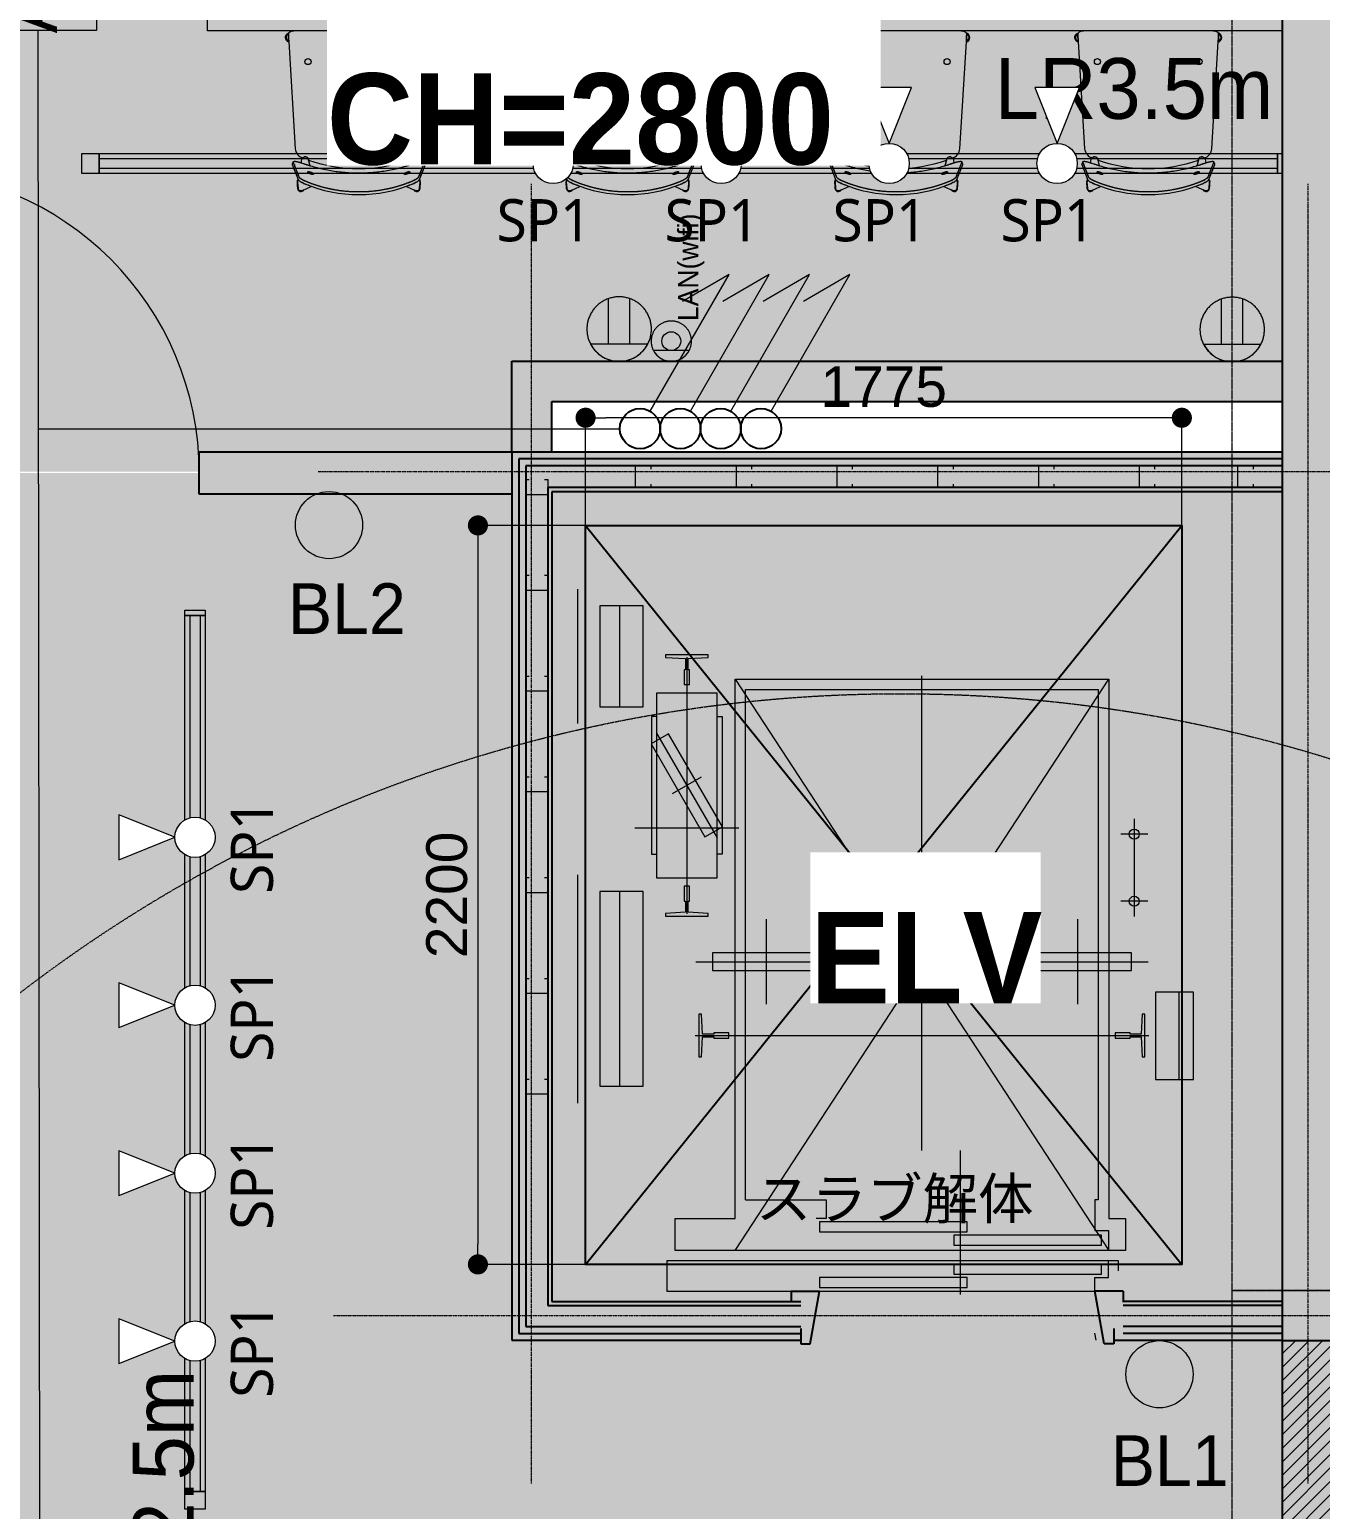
# Model space of a CAD drawing. Header units: millimetres. Extents: x -376000 to 292178, y -193032 to 188048.
# Drawn here: x -60834 to -56991, y 64672 to 69077 of the extents above; entities that cross this region are included whole.
import ezdxf

# ---------------------------------------------------------------- set-up
doc = ezdxf.new("R2010")
doc.units = ezdxf.units.MM
doc.header["$PDMODE"] = 1
doc.header["$PDSIZE"] = -2
for name, pattern in [('VW-01 短破線', [2.116125, 1.058062, -1.058062]), ('ラインタイプ-1', [2.116531, 1.058062, -1.058469]), ('ラインタイプ-28', [1.058161, 0.705383, -0.352778]), ('ラインタイプ-6', [5.291531, 3.175, -1.058062, 0.352704, -0.705764])]:
    doc.linetypes.add(name, pattern=pattern)
for name, color, linetype, lineweight in [('00_一般', 7, 'Continuous', 5), ('02_既存平面-内部建具・サッシ', 7, 'Continuous', 18), ('07_文字・記号', 7, 'Continuous', 9), ('_塗（エリア） (2D)', 7, 'Continuous', 5), ('_塗（壁） (2D)', 7, 'Continuous', 5), ('_天井プロット (2D)', 7, 'Continuous', 5), ('_平面図(既存部) (2D)', 7, 'Continuous', 5), ('_平面図（新設） (2D)', 7, 'Continuous', 5), ('_文字・記号 (2D)', 7, 'Continuous', 5), ('_梁 (2D)', 7, 'Continuous', 5), ('_給排水ガス (2D)', 7, 'Continuous', 5), ('_解体部 (2D)', 7, 'Continuous', 5), ('一般', 7, 'Continuous', 5), ('寸法', 7, 'Continuous', 5)]:
    doc.layers.add(name, color=color, linetype=linetype, lineweight=lineweight)
for name, color, linetype, lineweight, true_color in [('02_0.25', 1, 'Continuous', 25, 0xff0000), ('03_0.15', 7, 'Continuous', 15, 0x990099), ('04_0.10', 7, 'Continuous', 9, 0x0099ff), ('05_0.05点線', 9, 'ラインタイプ-28', 5, 0x808080), ('06一点鎖線', 7, 'ラインタイプ-6', 9, 0x9999ff), ('08_ハッチ・色', 7, 'Continuous', 5, 0x888888), ('什器', 1, 'Continuous', 5, 0xff0000)]:
    doc.layers.add(name, color=color, linetype=linetype, lineweight=lineweight, true_color=true_color)
doc.styles.add('Helvetica', font='')
doc.styles.add('Hiragino Sans W3', font='', dxfattribs={"bigfont": 'Hiragino Sans W3'})
doc.styles.add('Yu Gothic UI (bold)', font='Yu Gothic UI.ttf')
doc.styles.add('ＭＳ Ｐゴシック', font='MS PGothic.ttf')
doc.styles.add('ＭＳ Ｐゴシック (bold)', font='')
doc.styles.get('Helvetica').set_extended_font_data('Helvetica')
doc.styles.get('Hiragino Sans W3').set_extended_font_data('Hiragino Sans W3')
doc.styles.get('ＭＳ Ｐゴシック (bold)').set_extended_font_data('ＭＳ Ｐゴシック', bold=True)
doc.dimstyles.new('RGT', dxfattribs={"dimtxt": 161.781684, "dimasz": 0.999939, "dimexe": 0, "dimexo": 1, "dimgap": 0.5, "dimtad": 1, "dimdsep": 46, "dimtxsty": 'Hiragino Sans W3', "dimblk": 'DOT', "dimblk1": 'DOT', "dimblk2": 'DOT', "dimcen": 0, "dimazin": 0, "dimtfac": 1, "dimtix": 1, "dimtmove": 0, "dimatfit": 0, "dimldrblk": 'VW_FILLEDARROW', "dimfxl": 1, "dimfrac": 2, "dimtolj": 1, "dimarcsym": 0})

# ---------------------------------------------------------------- blocks, each defined once
blk = doc.blocks.new('給排水ガス (2D)')
at = {"layer": '02_0.25'}
for centre in [(-59016.5, 67889), (-58896.5, 67889), (-58776.5, 67889), (-58656.5, 67889)]:
    blk.add_circle(centre, 60, dxfattribs=at)
at = {"layer": '04_0.10'}
for p, q in [((-58986.5, 67941), (-58751.7, 68347.6)), ((-58751.7, 68347.6), (-58890.1, 68267.7)), ((-58866.5, 67941), (-58631.7, 68347.6)), ((-58631.7, 68347.6), (-58770.1, 68267.7)), ((-58746.5, 67941), (-58511.7, 68347.6)), ((-58511.7, 68347.6), (-58650.1, 68267.7)), ((-58626.5, 67941), (-58391.7, 68347.6)), ((-58391.7, 68347.6), (-58530.1, 68267.7))]:
    blk.add_line(p, q, dxfattribs=at)
at = {"layer": '07_文字・記号', "color": 5, "lineweight": 18, "true_color": 0x0000ff}
for p, q in [((-60809.2, 69074.2), (-60803.5, 64248.2)), ((-60807.8, 67889), (-59076.5, 67889))]:
    blk.add_line(p, q, dxfattribs=at)
blk = doc.blocks.new('塗（エリア） (2D)')
at = {"layer": '08_ハッチ・色', "linetype": 'Continuous', "lineweight": 0, "true_color": 0xbbbbbb, "transparency": 33554559}
for points in [[(-57028.7, 71128.1), (-54028.7, 71128.1), (-54028.7, 65248.6), (-57028.7, 65248.6)], [(-59338.5, 67761.5), (-57028.7, 67761.5), (-57028.7, 65248.6), (-59338.5, 65248.6)]]:
    blk.add_hatch(color=9, dxfattribs=at).paths.add_polyline_path(points)
at = {"layer": '08_ハッチ・色', "linetype": 'Continuous', "lineweight": 0, "true_color": 0x74ff63, "transparency": 33554559}
blk.add_hatch(color=91, dxfattribs=at).paths.add_polyline_path([(-61391.2, 67761.5), (-61391.2, 71073.6), (-57028.7, 71073.6), (-57028.7, 68029.5), (-59338.2, 68029.5), (-59338.5, 67761.5)])
at = {"layer": '08_ハッチ・色', "linetype": 'Continuous', "lineweight": 0, "true_color": 0xd9d2ae, "transparency": 33554559}
blk.add_hatch(color=9, dxfattribs=at).paths.add_polyline_path([(-80628.7, 63568.6), (-80628.7, 63568.6), (-80628.7, 65273.6), (-79028.7, 65273.6), (-79028.7, 63568.6), (-61391.2, 63568.6), (-61397.5, 67757), (-59260, 67757), (-59253.7, 65248.6), (-57028.7, 65248.6), (-57028.7, 65248.6), (-54053.7, 65248.6), (-54053.7, 63528.1), (-54028.7, 63528.1), (-54028.7, 61728.1), (-80628.7, 61728.1)])
blk = doc.blocks.new('グループ-289')
at = {"layer": '08_ハッチ・色', "color": 160}
for points in [[(-57103.7, 67819.5), (-59394.7, 67819.5), (-57103.7, 67701), (-59394.7, 67701)], [(-59398.2, 67701), (-59398.2, 65291), (-59278.7, 67701), (-59278.7, 65291)], [(-58512.3, 65175), (-59394.7, 65175), (-58483.5, 65291), (-59394.7, 65291)], [(-57634.1, 65174.6), (-57103.7, 65174), (-57659.3, 65291.5), (-57103.7, 65290.9)]]:
    blk.add_solid(points, dxfattribs=at)
blk = doc.blocks.new('塗（壁） (2D)')
at = {"layer": '02_0.25', "linetype": 'Continuous', "lineweight": 0, "true_color": 0xaaaaaa}
blk.add_hatch(color=253, dxfattribs=at).paths.add_polyline_path([(-58228.8, 70973.6), (-58228.6, 71173.6), (-56553.7, 71173.6), (-56553.7, 70713.6), (-56953.7, 70313.6), (-56953.7, 65173.6), (-57103.7, 65173.6), (-57103.7, 70973.6)])
at = {"layer": '08_ハッチ・色', "color": 141}
for points in [[(-59398.2, 67819.5), (-59278.2, 67819.5), (-59398.2, 68089.5), (-59278.2, 68089.5)], [(-59278.7, 68089.5), (-59278.7, 67969.5), (-57103.7, 68089.5), (-57103.7, 67969.5)], [(-59398.2, 67694.5), (-59398.2, 67819.5), (-60328.7, 67694.5), (-60328.7, 67819.5)]]:
    blk.add_solid(points, dxfattribs=at)
at = {"layer": '08_ハッチ・色', "color": 7}
blk.add_blockref('グループ-289', (0, 0), dxfattribs=at)
blk = doc.blocks.new('平面図(既存部) (2D)')
at = {"layer": '02_0.25'}
for p, q in [((-57103.728, 66048.559), (-57103.728, 70973.559)), ((-57103.728, 65173.559), (-57103.728, 70603.559)), ((-56953.728, 65173.559), (-57103.728, 65173.559)), ((-56953.728, 65173.559), (-57103.728, 65173.559))]:
    blk.add_line(p, q, dxfattribs=at)
blk = doc.blocks.new('_Dot')
at = {"color": 0, "linetype": 'ByBlock', "lineweight": -2}
blk.add_line((-0.5, 0), (-1, 0), dxfattribs=at)
at = {"color": 0, "linetype": 'ByBlock', "const_width": 0.5}
blk.add_lwpolyline([(-0.25, 0, 1), (0.25, 0, 1)], format="xyb", close=True, dxfattribs=at)
blk = doc.blocks.new('*D253')
at = {"layer": 'Defpoints', "color": 0}
for p in [(-59178.7, 67921.5), (-59178.7, 67601), (-57403.7, 67601)]:
    blk.add_point(p, dxfattribs=at)
at = {"layer": '寸法', "color": 0, "lineweight": -2}
for p, q in [((-59178.7, 67602), (-59178.7, 67921.5)), ((-57463.7, 67921.5), (-59118.7, 67921.5)), ((-57403.7, 67602), (-57403.7, 67921.5))]:
    blk.add_line(p, q, dxfattribs=at)
at = {"layer": '寸法', "color": 0, "lineweight": -2, "xscale": 59.99633789062499, "yscale": 59.99633789062499, "zscale": 59.99633789062499, "rotation": 180}
blk.add_blockref('_Dot', (-59178.7, 67921.5), dxfattribs=at)
at = {"layer": '寸法', "color": 0, "lineweight": -2, "xscale": 59.99633789062499, "yscale": 59.99633789062499, "zscale": 59.99633789062499}
blk.add_blockref('_Dot', (-57403.7, 67921.5), dxfattribs=at)
at = {"layer": '寸法', "color": 0, "insert": (-58291.2, 68013.6), "char_height": 121.27, "attachment_point": 5, "style": 'Helvetica'}
blk.add_mtext('\\A1;1775', dxfattribs=at)
blk = doc.blocks.new('VW_FILLEDARROW')
at = {"color": 0, "linetype": 'Continuous', "lineweight": 5, "transparency": 16777216, "flags": 128}
blk.add_lwpolyline([(-161.333, 43.229), (0, 0), (-161.333, -43.229)], close=True, dxfattribs=at)
blk = doc.blocks.new('*D254')
at = {"layer": 'Defpoints', "color": 0}
for p in [(-59178.7, 67601), (-59499.2, 65401), (-59178.7, 65401)]:
    blk.add_point(p, dxfattribs=at)
at = {"layer": '寸法', "color": 0, "lineweight": -2}
for p, q in [((-59179.7, 67601), (-59499.2, 67601)), ((-59499.2, 67541), (-59499.2, 65461)), ((-59179.7, 65401), (-59499.2, 65401))]:
    blk.add_line(p, q, dxfattribs=at)
at = {"layer": '寸法', "color": 0, "lineweight": -2, "xscale": 59.99633789062499, "yscale": 59.99633789062499, "zscale": 59.99633789062499}
for p, rotation in [((-59499.2, 67601), 90), ((-59499.2, 65401), 270)]:
    blk.add_blockref('_Dot', p, dxfattribs=dict(at, rotation=rotation))
at = {"layer": '寸法', "color": 0, "insert": (-59591.5, 66501), "char_height": 121.27, "attachment_point": 5, "rotation": 90, "style": 'Helvetica'}
blk.add_mtext('\\A1;2200', dxfattribs=at)
blk = doc.blocks.new('グループ-473')
at = {"layer": '04_0.10'}
blk.add_line((-61228.7, 68657), (-61228.7, 67757), dxfattribs=at)
blk.add_arc((-61228.7, 67757), 900, 0, 90, dxfattribs=at)
blk = doc.blocks.new('グループ-475')
at = {"layer": '04_0.10', "flags": 128}
for points in [[(161.6, 207.9, 0.200076), (-161.6, 207.9, 0.023991), (-171.9, 202.9), (-171.9, 202.9, 0.061295), (-178.8, 197.9), (-178.8, 197.9, 0.12459), (-180.6, 195.1), (-194.2, 160.6), (-198.1, 150.5, 0.182214), (-198.1, 149.3), (-195.1, 142.8), (-178.2, 185.9), (-177.1, 188.7, -0.078146), (-176.2, 190.1, -0.04244), (-174.4, 191.8, -0.02741), (-171.4, 194.1, -0.022324), (-167, 196.7, -0.014304), (-163, 198.7, -0.01212), (-157.6, 201, -0.02333), (-120.7, 214.3, -0.02527), (-79.8, 224.6, -0.050548), (0, 232.4), (0, 232.4), (0, 232.4, -0.050548), (79.8, 224.6, -0.02527), (120.7, 214.3, -0.02333), (157.6, 201, -0.01212), (163, 198.7, -0.014304), (167, 196.7, -0.022324), (171.4, 194.1, -0.02741), (174.4, 191.8, -0.04244), (176.2, 190.1, -0.078146), (177.1, 188.7), (178.2, 185.9), (195.1, 142.8), (198.1, 149.3, 0.182214), (198.1, 150.5), (194.2, 160.6), (180.6, 195.1, 0.12459), (178.8, 197.9, 0.061295), (171.9, 202.9, 0.023991), (161.6, 207.9)], [(0, -247.5), (184.4, -247.5), (185, -247.5), (186.4, -247.5, 0.047973), (196.4, -246.4, 0.087447), (205.7, -243.3, 0.169024), (209.3, -239.4, 0.113499), (209.6, -235.9, -0.000786), (209, -224.1), (208.5, -216.1), (189.4, 103.4, 0.312257), (166.2, 131.2, -0.291651), (157.2, 127.7, -0.291651), (150.1, 134.4), (149.3, 137.5, 0.084378), (0, 162.9, 0.084378), (-149.3, 137.5), (-150.1, 134.4, -0.291651), (-157.2, 127.7, -0.291651), (-166.2, 131.2, 0.312257), (-189.4, 103.4), (-208.5, -216.1), (-209, -224.1), (-209, -224.1, -0.000786), (-209.6, -235.9), (-209.6, -235.9, 0.113499), (-209.3, -239.4, 0.169024), (-205.7, -243.3, 0.087447), (-196.4, -246.4, 0.047973), (-186.4, -247.5), (-185, -247.5)], [(-160.2, -155.8, -0.414214), (-151.2, -146.8, -0.414214), (-142.3, -155.8, -0.414214), (-151.2, -164.7, -0.414214)], [(142.3, -155.8, -0.414214), (151.2, -146.8, -0.414214), (160.2, -155.8, -0.414214), (151.2, -164.7, -0.414214)]]:
    blk.add_lwpolyline(points, format="xyb", close=True, dxfattribs=at)
at = {"layer": '04_0.10'}
blk.add_rational_spline([(-194.7, 142), (-194.7, 141.9), (-194.6, 141.8), (-194.2, 141.4), (-193.7, 141.3), (-192.7, 141), (-191.6, 141), (-189.8, 141), (-188, 141.2), (-181.3, 142.3), (-174.9, 144.4), (-167.2, 146.8), (-159.6, 149.4), (0, 203.1), (159.6, 149.4), (167.2, 146.8), (174.9, 144.4), (181.3, 142.3), (188, 141.2), (189.8, 141), (191.6, 141), (192.7, 141), (193.7, 141.3), (194.2, 141.4), (194.6, 141.8), (194.7, 141.9), (194.7, 142), (194.9, 142.4), (195.1, 142.8), (186.6, 164.4), (178.2, 185.9), (177.6, 187.3), (177.1, 188.7), (176.8, 189.5), (176.2, 190.1), (175.4, 191), (174.4, 191.8), (173, 193), (171.4, 194.1), (169.3, 195.5), (167, 196.7), (165, 197.8), (163, 198.7), (160.3, 200), (157.6, 201), (139.5, 208.5), (120.7, 214.3), (100.5, 220.5), (79.8, 224.6), (40.3, 232.5), (0, 232.4), (-40.3, 232.5), (-79.8, 224.6), (-100.5, 220.5), (-120.7, 214.3), (-139.5, 208.5), (-157.6, 201), (-160.3, 200), (-163, 198.7), (-165, 197.8), (-167, 196.7), (-169.3, 195.5), (-171.4, 194.1), (-173, 193), (-174.4, 191.8), (-175.4, 191), (-176.2, 190.1), (-176.8, 189.5), (-177.1, 188.7), (-177.6, 187.3), (-178.2, 185.9), (-186.6, 164.4), (-195.1, 142.8), (-194.9, 142.4), (-194.7, 142)], [1, 0.987825928512, 1, 0.97986614498, 1, 0.989358035677, 1, 0.99735376588, 1, 0.996714438702, 1, 0.999946519745, 1, 0.947692560128, 1, 0.999946519745, 1, 0.996714438702, 1, 0.99735376588, 1, 0.989358035677, 1, 0.97986614498, 1, 0.987825928512, 1, 1, 1, 1, 1, 1, 1, 0.987860534512, 1, 0.996404122048, 1, 0.99849853769, 1, 0.999003774003, 1, 0.999590866625, 1, 0.999706275757, 1, 0.99891198391, 1, 0.998723642503, 1, 0.994902848998, 1, 0.994902848998, 1, 0.998723642503, 1, 0.99891198391, 1, 0.999706275757, 1, 0.999590866625, 1, 0.999003774003, 1, 0.99849853769, 1, 0.996404122048, 1, 0.987860534512, 1, 1, 1, 1, 1, 1, 1], degree=2, knots=[0, 0, 0, 0.000312, 0.000312, 0.001484, 0.001484, 0.003913, 0.003913, 0.00819, 0.00819, 0.023742, 0.023742, 0.042412, 0.042412, 0.41243, 0.41243, 0.431101, 0.431101, 0.446652, 0.446652, 0.45093, 0.45093, 0.453358, 0.453358, 0.45453, 0.45453, 0.454842, 0.454842, 0.455845, 0.455845, 0.509539, 0.509539, 0.51304, 0.51304, 0.514874, 0.514874, 0.517828, 0.517828, 0.52219, 0.52219, 0.528085, 0.528085, 0.53337, 0.53337, 0.540086, 0.540086, 0.585622, 0.585622, 0.634505, 0.634505, 0.727421, 0.727421, 0.820337, 0.820337, 0.86922, 0.86922, 0.914756, 0.914756, 0.921473, 0.921473, 0.926757, 0.926757, 0.932652, 0.932652, 0.937015, 0.937015, 0.939968, 0.939968, 0.941803, 0.941803, 0.945303, 0.945303, 0.998997, 0.998997, 1, 1, 1], dxfattribs=at)
for points in [[(-148.6, 176.2), (-146.7, 177.1), (-142.1, 178.6), (-138, 179.4), (-135.4, 179.3), (-135.1, 178.3), (-137, 176.6), (-140.8, 174.8), (-145.4, 173.3), (-149.5, 172.5), (-152.1, 172.6), (-152.4, 173.6), (-150.5, 175.3), (-148.6, 176.2)], [(151.4, 174.5), (152.4, 173.6), (152.1, 172.6), (149.5, 172.5), (145.4, 173.3), (140.8, 174.8), (137, 176.6), (135.1, 178.3), (135.4, 179.3), (138, 179.4), (142.1, 178.6), (146.7, 177.1), (150.5, 175.3), (151.4, 174.5)]]:
    blk.add_open_spline(points, degree=2, dxfattribs=at)
blk.add_point((0, 0), dxfattribs=at)
blk = doc.blocks.new('グループ-476')
at = {"layer": '04_0.10', "flags": 128}
for points in [[(-163.7, 226.3, 0.318902), (-174.9, 230.5, 0.318726), (-182.6, 221.3), (-183, 215.4), (-183.4, 209.5, 0.008176), (-183.9, 201.9, 0.179741), (-181.2, 195.7), (-181.2, 195.7, -0.001946), (-182.1, 200.9, -0.062958), (-182.3, 203.3), (-181, 221, -0.251613), (-176.5, 228.2, -0.251613), (-168, 228.4)], [(183, 215.4), (182.6, 221.3, 0.318726), (174.9, 230.5, 0.318902), (163.7, 226.3), (168, 228.4, -0.251613), (176.5, 228.2, -0.251613), (181, 221), (182.3, 203.3), (182.3, 203.3, -0.062958), (182.1, 200.9), (182.1, 200.9), (182.1, 200.9, -0.001946), (181.2, 195.7, 0.179741), (183.9, 201.9, 0.008176), (183.4, 209.5)], [(-208.2, -241.2, -0.065696), (-209.3, -239.4, -0.0366), (-209.6, -238.3, -0.306892), (-216.6, -226.8, -0.306892), (-208.5, -216), (-208.4, -214.1, 0.320517), (-218.6, -226.8, 0.320517), (-209.8, -240.6, 0.026152), (-208.2, -241.2)], [(208.2, -241.2, 0.065696), (209.3, -239.4, 0.0366), (209.6, -238.3, 0.306892), (216.6, -226.8, 0.306892), (208.5, -216), (208.4, -214.1, -0.320517), (218.6, -226.8, -0.320517), (209.8, -240.6, -0.026152), (208.2, -241.2)]]:
    blk.add_lwpolyline(points, format="xyb", close=True, dxfattribs=at)
at = {"layer": '04_0.10'}
blk.add_point((0, 0), dxfattribs=at)
blk = doc.blocks.new('グループ-477')
at = {"layer": '04_0.10', "flags": 128}
for points in [[(-157.7, 150, -0.005004), (-172.5, 145.2), (-172.5, 145.2), (-169.9, 129.9, -0.030854), (-166.2, 131.2, 0.281937), (-157.5, 127.6, 0.281937), (-150.3, 133.8), (-144.6, 154.2, 0.006899), (-157.7, 150)], [(172.5, 145.2, -0.005004), (157.7, 150, 0.006899), (144.6, 154.2), (150.3, 133.8, 0.281937), (157.5, 127.6, 0.281937), (166.2, 131.2, -0.030854), (169.9, 129.9)]]:
    blk.add_lwpolyline(points, format="xyb", close=True, dxfattribs=at)
at = {"layer": '04_0.10'}
blk.add_point((0, 0), dxfattribs=at)
blk = doc.blocks.new('グループ-478')
at = {"layer": '04_0.10', "flags": 128}
for points in [[(-158.7, 209.1, -0.010844), (-141.7, 215.6), (-168, 228.4, 0.251613), (-176.5, 228.2, 0.251613), (-181, 221), (-182.3, 203.3), (-182.3, 203.3, 0.062958), (-182.1, 200.9), (-182.1, 200.9), (-182.1, 200.9, 0.002492), (-181, 194.2), (-181, 194.2), (-180.6, 195.1, -0.12459), (-178.8, 197.9, -0.061295), (-171.9, 202.9, -0.030625), (-158.7, 209.1)], [(181, 194.2), (181, 194.2, 0.002492), (182.1, 200.9), (182.1, 200.9), (182.1, 200.9, 0.062958), (182.3, 203.3), (182.3, 203.3), (181, 221, 0.251613), (176.5, 228.2, 0.251613), (168, 228.4), (141.7, 215.6, -0.010844), (158.7, 209.1, -0.030625), (171.9, 202.9, -0.061295), (178.8, 197.9, -0.12459), (180.6, 195.1)], [(-208.5, -216.1), (-208.5, -216, 0.306892), (-216.6, -226.8, 0.306892), (-209.6, -238.3, -0.076581), (-209.6, -235.9, 0.000786), (-209, -224.1)], [(209.6, -238.3, 0.306892), (216.6, -226.8, 0.306892), (208.5, -216), (208.5, -216.1), (209, -224.1, 0.000786), (209.6, -235.9, -0.076581), (209.6, -238.3)]]:
    blk.add_lwpolyline(points, format="xyb", close=True, dxfattribs=at)
at = {"layer": '04_0.10'}
blk.add_point((0, 0), dxfattribs=at)
blk = doc.blocks.new('グループ-479')
at = {"layer": '04_0.10', "flags": 128}
for points in [[(-160.2, -155.8, -0.414214), (-151.2, -146.8, -0.414214), (-142.3, -155.8, -0.414214), (-151.2, -164.7, -0.414214)], [(142.3, -155.8, -0.414214), (151.2, -146.8, -0.414214), (160.2, -155.8, -0.414214), (151.2, -164.7, -0.414214)]]:
    blk.add_lwpolyline(points, format="xyb", close=True, dxfattribs=at)
at = {"layer": '04_0.10'}
for points in [[(-148.6, 176.2), (-150.5, 175.3), (-152.4, 173.6), (-152.1, 172.6), (-149.5, 172.5), (-145.4, 173.3), (-140.8, 174.8), (-137, 176.6), (-135.1, 178.3), (-135.4, 179.3), (-138, 179.4), (-142.1, 178.6), (-146.7, 177.1), (-148.6, 176.2)], [(147.5, 172.9), (149.5, 172.5), (152.1, 172.6), (152.4, 173.6), (150.5, 175.3), (146.7, 177.1), (142.1, 178.6), (138, 179.4), (135.4, 179.3), (135.1, 178.3), (137, 176.6), (140.8, 174.8), (145.4, 173.3), (147.5, 172.9)]]:
    blk.add_open_spline(points, degree=2, dxfattribs=at)
blk.add_point((0, 0), dxfattribs=at)
blk = doc.blocks.new('STANDARD')
at = {"layer": '04_0.10'}
for name in ['グループ-476', 'グループ-478', 'グループ-475', 'グループ-479', 'グループ-477']:
    blk.add_blockref(name, (0, 0), dxfattribs=at)
blk = doc.blocks.new('グループ-115')
at = {"layer": '04_0.10'}
for p, q in [((-608.7, 691.5), (-608.7, 291.5)), ((-483.7, 641.9), (-483.7, 341.9))]:
    blk.add_line(p, q, dxfattribs=at)
at = {"layer": '04_0.10', "flags": 128}
blk.add_lwpolyline([(-542.2, 341.9), (-413.7, 341.9), (-413.7, 641.9), (-542.2, 641.9)], close=True, dxfattribs=at)
blk = doc.blocks.new('グループ-116')
at = {"layer": '04_0.10'}
for p, q in [((-283.7, 489.5), (-283.7, -274.5)), ((-139.7, -1277.5), (972.3, 423.5)), ((-139.7, 423.5), (972.3, -1277.5)), ((416.3, -979.5), (416.3, 433.5)), ((-373.7, 263.4), (-193.7, -48.4)), ((-240.4, 132.5), (-327, 82.5)), ((1048.3, 7.5), (1048.3, -282.5)), ((1088.3, -37.5), (1008.3, -37.5)), ((1088.3, -237.5), (1008.3, -237.5)), ((-47.2, -291), (-47.2, -544)), ((879.8, -291), (879.8, -544)), ((-257.2, -417.5), (1089.8, -417.5)), ((-258.7, -637.5), (1091.3, -637.5)), ((531.3, -1408.5), (531.3, -979.5)), ((-483.7, -1317.5), (-342.7, -1317.5)), ((1001.3, -1317.5), (1181.3, -1317.5))]:
    blk.add_line(p, q, dxfattribs=at)
at = {"layer": '04_0.10', "flags": 128}
for points in [[(-279.7, 452), (-279.7, 485.3), (-220.2, 488.5), (-220.2, 496.4), (-347.2, 496.4), (-347.2, 488.5), (-287.7, 485.3), (-287.7, 452), (-291.6, 452), (-291.6, 407.5), (-275.7, 407.5), (-275.7, 452)], [(-318.7, -1277.5), (-318.7, -1181.5), (-139.7, -1181.5), (-139.7, 423.5), (972.3, 423.5), (972.3, -1181.5), (1022.3, -1181.5), (1022.3, -1277.5)], [(-373.7, 382.5), (-373.7, -167.5), (-193.7, -167.5), (-193.7, 382.5)], [(-389.6, 231.1), (-229.6, -46.1), (-177.7, -16.1), (-337.7, 261.1)], [(-287.7, -237), (-287.7, -270.3), (-347.2, -273.5), (-347.2, -281.4), (-220.2, -281.4), (-220.2, -273.5), (-279.7, -270.3), (-279.7, -237), (-275.7, -237), (-275.7, -192.5), (-291.6, -192.5), (-291.6, -237)], [(-207.2, -391), (-207.2, -444), (112.8, -444), (112.8, -391)], [(719.8, -391), (719.8, -444), (1039.8, -444), (1039.8, -391)], [(-203.2, -633.5), (-236.5, -633.5), (-239.7, -574), (-247.6, -574), (-247.6, -701), (-239.7, -701), (-236.5, -641.5), (-203.2, -641.5), (-203.2, -645.4), (-158.7, -645.4), (-158.7, -629.6), (-203.2, -629.6)], [(1035.8, -641.5), (1069.1, -641.5), (1072.3, -701), (1080.2, -701), (1080.2, -574), (1072.3, -574), (1069.1, -633.5), (1035.8, -633.5), (1035.8, -629.6), (991.3, -629.6), (991.3, -645.4), (1035.8, -645.4)], [(111.3, -1191.5), (111.3, -1221.5), (551.3, -1221.5), (551.3, -1191.5)], [(511.3, -1231.5), (511.3, -1261.5), (951.3, -1261.5), (951.3, -1231.5)], [(511.3, -1317.5), (511.3, -1347.5), (951.3, -1347.5), (951.3, -1317.5)], [(111.3, -1357.5), (111.3, -1387.5), (551.3, -1387.5), (551.3, -1357.5)]]:
    blk.add_lwpolyline(points, close=True, dxfattribs=at)
for points in [[(-108.7, -1126.5), (-108.7, 393.5), (941.3, 393.5), (941.3, -1126.5)], [(-373.7, 312.5), (-388.7, 312.5), (-388.7, -97.5), (-373.7, -97.5)], [(-193.7, 312.5), (-178.7, 312.5), (-178.7, -97.5), (-193.7, -97.5)], [(-108.7, -1126.5), (131.3, -1126.5), (131.3, -1126.5), (131.3, -1181.5), (101.3, -1181.5)], [(941.3, -1126.5), (931.3, -1126.5), (931.3, -1217.5), (971.3, -1217.5), (971.3, -1277.5)], [(1001.3, -1337.5), (1001.3, -1307.5), (-342.7, -1307.5), (-342.7, -1398.5), (931.3, -1398.5), (931.3, -1357.5), (971.3, -1357.5), (971.3, -1307.5)]]:
    blk.add_lwpolyline(points, dxfattribs=at)
at = {"layer": '04_0.10'}
for centre in [(1048.3, -37.5), (1048.3, -237.5)]:
    blk.add_circle(centre, 15, dxfattribs=at)
blk = doc.blocks.new('グループ-117')
at = {"layer": '00_一般'}
blk.add_line((935, -1544.5), (931.3, -1523.6), dxfattribs=at)
at = {"layer": '04_0.10'}
for p, q in [((-438.7, -18.5), (-128.7, -18.5)), ((-608.7, -158.5), (-608.7, -838.5)), ((-483.7, -209.1), (-483.7, -789.1)), ((1181.3, -508.1), (1181.3, -768.1)), ((-608.7, -1428.1), (-483.7, -1428.1))]:
    blk.add_line(p, q, dxfattribs=at)
at = {"layer": '04_0.10', "flags": 128}
for points in [[(-542.2, -208.1), (-542.2, -788.1), (-413.7, -788.1), (-413.7, -208.1)], [(1111.3, -508.1), (1111.3, -768.1), (1224.8, -768.1), (1224.8, -508.1)]]:
    blk.add_lwpolyline(points, close=True, dxfattribs=at)
at = {"layer": '04_0.10'}
for name in ['グループ-115', 'グループ-116']:
    blk.add_blockref(name, (0, 0), dxfattribs=at)
blk = doc.blocks.new('シンボル-9 (2D)')
at = {"layer": '02_0.25'}
for p, q in [((1490, 1100), (-804.5, 1100)), ((-804.5, 1100), (-804.5, -1544.5)), ((1490, 1080), (-783.5, 1080)), ((-783.5, 1080), (-783.5, -1524.5)), ((1490, 1059), (-762.5, 1059)), ((-762.5, 1059), (-762.5, -1503.5)), ((1490, 994), (-697.5, 994)), ((-697.5, 994), (-697.5, -1441)), ((1490, 981.5), (-685, 981.5)), ((-685, 981.5), (-685, -1428.5)), ((27.3, -1398.5), (111.3, -1398.5)), ((27.3, -1398.5), (27.3, -1431.3)), ((83.8, -1554.5), (111.3, -1398.5)), ((959, -1554.5), (931.3, -1397.6)), ((1015.6, -1398.5), (931.5, -1398.5)), ((1015.6, -1398.5), (1015.6, -1431.3)), ((-697.5, -1441), (55.8, -1441)), ((-685, -1428.5), (55.8, -1428.5)), ((1490, -1428.5), (1015.6, -1428.5)), ((1490, -1441), (1015.6, -1441)), ((-783.5, -1524.5), (55.8, -1524.5)), ((-762.5, -1503.5), (55.8, -1503.5)), ((55.8, -1509.6), (55.8, -1554.5)), ((987.1, -1509.6), (987.1, -1554.5)), ((1490, -1503.5), (1015.6, -1503.5)), ((1490, -1524.5), (1015.6, -1524.5)), ((-804.5, -1544.5), (55.8, -1544.5)), ((55.8, -1554.5), (83.8, -1554.5)), ((987.1, -1554.5), (959, -1554.5)), ((1490, -1545.5), (987.1, -1545.5))]:
    blk.add_line(p, q, dxfattribs=at)
at = {"layer": '03_0.15', "flags": 128}
for points in [[(-391, 1004), (-391, 994), (-436, 994), (-436, 1059), (-391, 1059), (-391, 1049)], [(-91, 1004), (-91, 994), (-136, 994), (-136, 1059), (-91, 1059), (-91, 1049)], [(209, 1004), (209, 994), (164, 994), (164, 1059), (209, 1059), (209, 1049)], [(509, 1004), (509, 994), (464, 994), (464, 1059), (509, 1059), (509, 1049)], [(809, 1004), (809, 994), (764, 994), (764, 1059), (809, 1059), (809, 1049)], [(1109, 1004), (1109, 994), (1064, 994), (1064, 1059), (1109, 1059), (1109, 1049)], [(1402, 1004), (1402, 994), (1357, 994), (1357, 1059), (1402, 1059), (1402, 1049)], [(-707.5, 1018), (-697.5, 1018), (-697.5, 973), (-762.5, 973), (-762.5, 1018), (-752.5, 1018)], [(-707.5, 733), (-697.5, 733), (-697.5, 688), (-762.5, 688), (-762.5, 733), (-752.5, 733)], [(-707.5, 433), (-697.5, 433), (-697.5, 388), (-762.5, 388), (-762.5, 433), (-752.5, 433)], [(-707.5, 133), (-697.5, 133), (-697.5, 88), (-762.5, 88), (-762.5, 133), (-752.5, 133)], [(-707.5, -167), (-697.5, -167), (-697.5, -212), (-762.5, -212), (-762.5, -167), (-752.5, -167)], [(-707.5, -467), (-697.5, -467), (-697.5, -512), (-762.5, -512), (-762.5, -467), (-752.5, -467)], [(-707.5, -767), (-697.5, -767), (-697.5, -812), (-762.5, -812), (-762.5, -767), (-752.5, -767)]]:
    blk.add_lwpolyline(points, dxfattribs=at)
at = {"layer": '04_0.10', "flags": 128}
blk.add_lwpolyline([(-585, 881.5), (1190, 881.5), (1190, -1318.5), (-585, -1318.5)], close=True, dxfattribs=at)
at = {"layer": '06一点鎖線'}
blk.add_line((-1381, 1042), (1819, 1042), dxfattribs=at)
at = {"layer": '04_0.10'}
blk.add_blockref('グループ-117', (0, 0), dxfattribs=at)
blk = doc.blocks.new('平面図（新設） (2D)')
at = {"layer": '02_0.25'}
for p, q in [((-59398.228, 68089.531), (-57103.728, 68089.531)), ((-59398.228, 67819.531), (-59398.228, 68089.531)), ((-59278.728, 67969.531), (-57103.728, 67969.531)), ((-59278.728, 67819.531), (-59278.728, 67969.531)), ((-59398.228, 67819.531), (-60328.728, 67819.531)), ((-60328.728, 67694.531), (-60328.728, 67819.531)), ((-59398.228, 67694.531), (-60328.728, 67694.531))]:
    blk.add_line(p, q, dxfattribs=at)
at = {"layer": '06一点鎖線'}
for p, q in [((-59340.228, 68617.691), (-59340.228, 64748.559)), ((-57028.728, 68617.691), (-57028.728, 64748.559)), ((-59928.728, 65248.559), (-56728.728, 65248.559))]:
    blk.add_line(p, q, dxfattribs=at)
at = {"layer": '07_文字・記号'}
blk.add_point((-58353.728, 66422.124), dxfattribs=at)
at = {"layer": '什器', "color": 140, "true_color": 0x02abea, "flags": 128}
blk.add_lwpolyline([(-60303.728, 69073.559), (-60303.728, 69973.559), (-57103.728, 69973.559), (-57103.728, 69073.559)], close=True, dxfattribs=at)
at = {"layer": '02_0.25', "color": 7}
blk.add_blockref('シンボル-9 (2D)', (-58593.728, 66719.531), dxfattribs=at)
at = {"layer": '04_0.10'}
blk.add_blockref('グループ-473', (0, 0), dxfattribs=at)
at = {"layer": '什器', "rotation": 180}
for p in [(-59853.728, 68826.026), (-59053.728, 68826.026), (-58253.728, 68826.026), (-57503.728, 68826.026)]:
    blk.add_blockref('Standard', p, dxfattribs=at)
blk = doc.blocks.new('グループ-1185')
at = {"layer": '07_文字・記号', "color": 160, "linetype": 'Continuous', "lineweight": 5, "true_color": 0x003dff, "transparency": 33554687, "flags": 128}
for points in [[(-1780, -99.2), (-1832.5, -99.2), (-1832.5, -39.2), (-1780, -39.2)], [(1726.8, -99.2), (-1780, -99.2), (-1780, -39.2), (1726.8, -39.2)], [(1742.5, -99.2), (1726.8, -99.2), (1726.8, -39.2), (1742.5, -39.2)], [(1726.8, -84.2), (-1780, -84.2), (-1780, -54.2), (1726.8, -54.2)]]:
    blk.add_lwpolyline(points, close=True, dxfattribs=at)
at = {"layer": '07_文字・記号', "color": 160, "true_color": 0x003dff, "insert": (1300, 152.8), "char_height": 180.91, "attachment_point": 5, "line_spacing_factor": 1.007907, "style": 'ＭＳ Ｐゴシック'}
blk.add_mtext('LR3.5m', dxfattribs=at)
blk = doc.blocks.new('シンボル-3')
at = {"layer": '07_文字・記号', "color": 7}
blk.add_blockref('グループ-1185', (0, 0), dxfattribs=at)
blk = doc.blocks.new('グループ-1184')
at = {"color": 255}
blk.add_wipeout([(66.7, 218.4), (-66.7, 218.4), (0, 51.7)], dxfattribs=at).dxf.layer = '07_文字・記号'
at = {"layer": '07_文字・記号', "color": 160, "true_color": 0x003dff, "flags": 128}
blk.add_lwpolyline([(66.7, 218.4), (-66.7, 218.4), (0, 51.7)], close=True, dxfattribs=at)
at = {"color": 255}
blk.add_wipeout([(37.7, -54.9), (33, -58.4), (27.9, -61.4), (22.5, -63.9), (17, -65.8), (11.3, -67.2), (5.4, -68), (-0.4, -68.3), (-6.3, -68), (-12.1, -67), (-17.8, -65.6), (-23.4, -63.5), (-28.7, -61), (-33.7, -57.9), (-38.4, -54.4), (-42.7, -50.4), (-46.7, -46), (-50.1, -41.2), (-53.1, -36.2), (-55.6, -30.8), (-57.5, -25.3), (-58.9, -19.6), (-59.8, -13.7), (-60, -7.8), (-59.7, -2), (-58.8, 3.9), (-57.3, 9.6), (-55.3, 15.1), (-52.7, 20.4), (-49.6, 25.4), (-46.1, 30.1), (-42.1, 34.5), (-37.7, 38.4), (-33, 41.8), (-27.9, 44.8), (-22.5, 47.3), (-17, 49.3), (-11.3, 50.6), (-5.4, 51.5), (0.4, 51.7), (6.3, 51.4), (12.1, 50.5), (17.8, 49), (23.4, 47), (28.7, 44.4), (33.7, 41.4), (38.4, 37.8), (42.7, 33.8), (46.7, 29.4), (50.1, 24.7), (53.1, 19.6), (55.6, 14.3), (57.5, 8.7), (58.9, 3), (59.8, -2.8), (60, -8.7), (59.7, -14.6), (58.8, -20.4), (57.3, -26.1), (55.3, -31.7), (52.7, -37), (49.6, -42), (46.1, -46.7), (42.1, -51)], dxfattribs=at).dxf.layer = '07_文字・記号'
at = {"layer": '07_文字・記号', "color": 160, "true_color": 0x003dff}
blk.add_circle((0, -8.3), 60, dxfattribs=at)
blk = doc.blocks.new('照明(スポット)-1')
at = {"layer": '07_文字・記号', "color": 160, "true_color": 0x003dff}
blk.add_blockref('グループ-1184', (0, 0), dxfattribs=at)
at = {"layer": '07_文字・記号', "color": 160, "true_color": 0x003dff, "transparency": 33554687, "insert": (-168.5, -114.5), "char_height": 125.63, "attachment_point": 1, "line_spacing_factor": 1.03018, "style": 'Yu Gothic UI (bold)'}
blk.add_mtext('SP1', dxfattribs=at)
blk = doc.blocks.new('グループ-1186')
at = {"layer": '07_文字・記号', "color": 160, "linetype": 'Continuous', "lineweight": 5, "true_color": 0x003dff, "transparency": 33554687, "flags": 128}
for points in [[(-60311.2, 67348.3), (-60311.2, 67332.6), (-60371.2, 67332.6), (-60371.2, 67348.3)], [(-60311.2, 67332.6), (-60311.2, 64725), (-60371.2, 64725), (-60371.2, 67332.6)], [(-60326.2, 67332.6), (-60326.2, 64725), (-60356.2, 64725), (-60356.2, 67332.6)], [(-60311.2, 64725), (-60311.2, 64672.6), (-60371.2, 64672.6), (-60371.2, 64725)]]:
    blk.add_lwpolyline(points, close=True, dxfattribs=at)
at = {"layer": '07_文字・記号', "color": 160, "true_color": 0x003dff, "insert": (-60434.7, 64672.6), "char_height": 180.91, "attachment_point": 5, "rotation": 90, "line_spacing_factor": 1.007907, "style": 'ＭＳ Ｐゴシック'}
blk.add_mtext('LR2.5m', dxfattribs=at)
blk = doc.blocks.new('グループ-1298')
at = {"layer": '07_文字・記号', "linetype": 'Continuous', "lineweight": 0, "true_color": 0x02abea, "transparency": 33554687}
blk.add_hatch(color=140, dxfattribs=at).paths.add_polyline_path([(-60634.2, 69074.2), (-60984.2, 69074.2), (-60984.2, 69874.2), (-60634.2, 69874.2)])
at = {"layer": '07_文字・記号', "color": 7, "linetype": 'Continuous', "lineweight": 5, "transparency": 33554687, "flags": 128}
blk.add_lwpolyline([(-60634.2, 69074.2), (-60984.2, 69074.2), (-60984.2, 69874.2), (-60634.2, 69874.2)], close=True, dxfattribs=at)
at = {"layer": '07_文字・記号', "color": 7, "insert": (-60902.5, 69474.2), "char_height": 150.76, "attachment_point": 2, "rotation": 90, "line_spacing_factor": 1.006498, "style": 'ＭＳ Ｐゴシック'}
blk.add_mtext('AC(動力)', dxfattribs=at)
blk = doc.blocks.new('2口コンセント')
at = {"layer": '07_文字・記号', "linetype": 'Continuous', "lineweight": 0, "true_color": 0x63c3ff}
blk.add_hatch(color=151, dxfattribs=at).paths.add_polyline_path([(96, 0), (95.8, -6.4), (95.2, -12.6), (94.2, -18.8), (92.8, -24.9), (91, -30.8), (88.8, -36.6), (86.2, -42.4), (83.1, -48), (79.8, -53.4), (76.1, -58.5), (72.2, -63.4), (67.9, -67.9), (63.4, -72.2), (58.5, -76.1), (53.4, -79.8), (48, -83.1), (42.4, -86.2), (36.6, -88.8), (30.8, -91), (24.9, -92.8), (18.8, -94.2), (12.6, -95.2), (6.4, -95.8), (0, -96), (-6.4, -95.8), (-12.6, -95.2), (-18.8, -94.2), (-24.9, -92.8), (-30.8, -91), (-36.6, -88.8), (-42.4, -86.2), (-48, -83.1), (-53.4, -79.8), (-58.5, -76.1), (-63.4, -72.2), (-67.9, -67.9), (-72.2, -63.4), (-76.1, -58.5), (-79.8, -53.4), (-83.1, -48), (-86.2, -42.4), (-88.8, -36.6), (-91, -30.8), (-92.8, -24.9), (-94.2, -18.8), (-95.2, -12.6), (-95.8, -6.4), (-96, 0), (-95.8, 6.4), (-95.2, 12.6), (-94.2, 18.8), (-92.8, 24.9), (-91, 30.8), (-88.8, 36.6), (-86.2, 42.4), (-83.1, 48), (-79.8, 53.4), (-76.1, 58.5), (-72.2, 63.4), (-67.9, 67.9), (-63.4, 72.2), (-58.5, 76.1), (-53.4, 79.8), (-48, 83.1), (-42.4, 86.2), (-36.6, 88.8), (-30.8, 91), (-24.9, 92.8), (-18.8, 94.2), (-12.6, 95.2), (-6.4, 95.8), (0, 96), (6.4, 95.8), (12.6, 95.2), (18.8, 94.2), (24.9, 92.8), (30.8, 91), (36.6, 88.8), (42.4, 86.2), (48, 83.1), (53.4, 79.8), (58.5, 76.1), (63.4, 72.2), (67.9, 67.9), (72.2, 63.4), (76.1, 58.5), (79.8, 53.4), (83.1, 48), (86.2, 42.4), (88.8, 36.6), (91, 30.8), (92.8, 24.9), (94.2, 18.8), (95.2, 12.6), (95.8, 6.4)])
at = {"layer": '07_文字・記号', "linetype": 'Continuous', "lineweight": 0}
h = blk.add_hatch(color=7, dxfattribs=at)
edge = h.paths.add_edge_path()
edge.add_arc((0, 0), 96, 27.8181, 90)
edge.add_arc((0, 0), 96, 90, 152.1819)
edge.add_line((-84.9, 44.8), (84.9, 44.8))
at = {"layer": '07_文字・記号', "color": 7, "linetype": 'Continuous', "lineweight": 5}
for p, q in [((-32, 44.8), (-32, -90.5)), ((32, 44.8), (32, -90.5))]:
    blk.add_line(p, q, dxfattribs=at)
at = {"layer": '07_文字・記号', "color": 7, "linetype": 'Continuous', "lineweight": 5, "flags": 128}
blk.add_lwpolyline([(84.9, 44.8, 0.278179), (0, 96, 0.278179), (-84.9, 44.8), (84.9, 44.8)], format="xyb", close=True, dxfattribs=at)
at = {"layer": '07_文字・記号', "color": 7, "linetype": 'Continuous', "lineweight": 5}
blk.add_open_spline([(96, 0), (96, -25.7), (70.3, -70.3), (25.7, -96), (-25.7, -96), (-70.3, -70.3), (-96, -25.7), (-96, 25.7), (-70.3, 70.3), (-25.7, 96), (25.7, 96), (70.3, 70.3), (96, 25.7), (96, 0)], degree=2, dxfattribs=at)
blk = doc.blocks.new('グループ-1343')
at = {"layer": '07_文字・記号', "linetype": 'Continuous', "lineweight": 0, "true_color": 0x63c3ff}
blk.add_hatch(color=151, dxfattribs=at).paths.add_polyline_path([(-58983.5, 68149.5), (-58983.4, 68153.5), (-58983, 68157.4), (-58982.4, 68161.3), (-58981.5, 68165.1), (-58980.3, 68168.8), (-58979, 68172.4), (-58977.3, 68176), (-58975.4, 68179.5), (-58973.3, 68182.9), (-58971.1, 68186.1), (-58968.6, 68189.1), (-58965.9, 68192), (-58963.1, 68194.6), (-58960.1, 68197.1), (-58956.9, 68199.4), (-58953.5, 68201.5), (-58950, 68203.4), (-58946.4, 68205), (-58942.7, 68206.4), (-58939, 68207.5), (-58935.2, 68208.4), (-58931.4, 68209), (-58927.5, 68209.4), (-58923.5, 68209.5), (-58919.5, 68209.4), (-58915.6, 68209), (-58911.7, 68208.4), (-58907.9, 68207.5), (-58904.2, 68206.4), (-58900.6, 68205), (-58897, 68203.4), (-58893.5, 68201.5), (-58890.1, 68199.4), (-58886.9, 68197.1), (-58883.9, 68194.6), (-58881, 68192), (-58878.4, 68189.1), (-58875.9, 68186.1), (-58873.6, 68182.9), (-58871.5, 68179.5), (-58869.6, 68176), (-58868, 68172.4), (-58866.6, 68168.8), (-58865.5, 68165.1), (-58864.6, 68161.3), (-58864, 68157.4), (-58863.6, 68153.5), (-58863.5, 68149.5), (-58863.6, 68145.5), (-58864, 68141.6), (-58864.6, 68137.8), (-58865.5, 68134), (-58866.6, 68130.3), (-58868, 68126.6), (-58869.6, 68123), (-58871.5, 68119.5), (-58873.6, 68116.1), (-58875.9, 68112.9), (-58878.4, 68109.9), (-58881, 68107.1), (-58883.9, 68104.4), (-58886.9, 68102), (-58890.1, 68099.7), (-58893.5, 68097.6), (-58897, 68095.7), (-58900.6, 68094.1), (-58904.2, 68092.7), (-58907.9, 68091.5), (-58911.7, 68090.7), (-58915.6, 68090), (-58919.5, 68089.7), (-58923.5, 68089.5), (-58927.5, 68089.7), (-58931.4, 68090), (-58935.2, 68090.7), (-58939, 68091.5), (-58942.7, 68092.7), (-58946.4, 68094.1), (-58950, 68095.7), (-58953.5, 68097.6), (-58956.9, 68099.7), (-58960.1, 68102), (-58963.1, 68104.4), (-58965.9, 68107.1), (-58968.6, 68109.9), (-58971.1, 68112.9), (-58973.3, 68116.1), (-58975.4, 68119.5), (-58977.3, 68123), (-58979, 68126.6), (-58980.3, 68130.3), (-58981.5, 68134), (-58982.4, 68137.8), (-58983, 68141.6), (-58983.4, 68145.5)])
at = {"layer": '07_文字・記号', "linetype": 'Continuous', "lineweight": 0}
h = blk.add_hatch(color=7, dxfattribs=at)
edge = h.paths.add_edge_path()
edge.add_arc((-58923.5, 68149.5), 60, 207.8181, 270)
edge.add_arc((-58923.5, 68149.5), 60, 270, 332.1819)
edge.add_line((-58870.4, 68121.5), (-58976.5, 68121.5))
at = {"layer": '07_文字・記号', "color": 7, "linetype": 'Continuous', "lineweight": 5, "flags": 128}
blk.add_lwpolyline([(-58976.5, 68121.5, 0.278179), (-58923.5, 68089.5, 0.278179), (-58870.4, 68121.5), (-58976.5, 68121.5)], format="xyb", close=True, dxfattribs=at)
at = {"layer": '07_文字・記号', "color": 7, "linetype": 'Continuous', "lineweight": 5, "transparency": 33554687}
blk.add_circle((-58923.5, 68149.5), 28, dxfattribs=at)
at = {"layer": '07_文字・記号', "color": 7, "linetype": 'Continuous', "lineweight": 5}
blk.add_open_spline([(-58983.5, 68149.5), (-58983.5, 68165.6), (-58967.4, 68193.5), (-58939.6, 68209.5), (-58907.4, 68209.5), (-58879.6, 68193.5), (-58863.5, 68165.6), (-58863.5, 68133.5), (-58879.6, 68105.6), (-58907.4, 68089.5), (-58939.6, 68089.5), (-58967.4, 68105.6), (-58983.5, 68133.5), (-58983.5, 68149.5)], degree=2, dxfattribs=at)
at = {"layer": '一般', "color": 7, "transparency": 33554687, "insert": (-58903.7, 68209.5), "char_height": 60.3, "attachment_point": 1, "rotation": 90, "line_spacing_factor": 0.997335, "style": 'ＭＳ Ｐゴシック'}
blk.add_mtext('LAN(wifi)', dxfattribs=at)
blk = doc.blocks.new('天井プロット (2D)')
at = {"layer": '07_文字・記号', "color": 160, "true_color": 0x0036e9}
for centre in [(-59942.4, 67602), (-57470.3, 65074)]:
    blk.add_circle(centre, 100, dxfattribs=at)
at = {"layer": '07_文字・記号', "color": 7, "transparency": 33554687}
blk.add_blockref('グループ-1298', (0, 0), dxfattribs=at)
at = {"layer": '07_文字・記号', "color": 7}
for name, p in [('シンボル-3', (-58846.2, 68747.8)), ('グループ-1186', (0, 0))]:
    blk.add_blockref(name, p, dxfattribs=at)
at = {"layer": '07_文字・記号', "color": 7, "transparency": 33554687, "rotation": 180}
for p in [(-59078.7, 68185.5), (-57253.7, 68184.4)]:
    blk.add_blockref('2口コンセント', p, dxfattribs=at)
at = {"layer": '07_文字・記号', "color": 160, "true_color": 0x0036e9, "char_height": 150.76, "attachment_point": 1, "line_spacing_factor": 1.006498, "style": 'ＭＳ Ｐゴシック'}
for s, insert in [('BL2', (-60064.7, 67428.7)), ('BL1', (-57615.1, 64892.2))]:
    blk.add_mtext(s, dxfattribs=dict(at, insert=insert))
at = {"layer": '07_文字・記号'}
for p in [(-59275, 68686.8), (-58775, 68686.8), (-58275, 68686.8), (-57775, 68686.8)]:
    blk.add_blockref('照明(スポット)-1', p, dxfattribs=at)
at = {"layer": '07_文字・記号', "rotation": 90}
for p in [(-60349.5, 66672.6), (-60349.5, 66172.6), (-60349.5, 65672.6), (-60349.5, 65172.6)]:
    blk.add_blockref('照明(スポット)-1', p, dxfattribs=at)
at = {"layer": '07_文字・記号', "color": 100, "linetype": 'VW-01 短破線', "true_color": 0x00ff3f}
blk.add_circle((-58241.6, 62800), 4300, dxfattribs=at)
at = {"layer": '07_文字・記号', "color": 7, "transparency": 33554687}
blk.add_blockref('グループ-1343', (0, 0), dxfattribs=at)
blk = doc.blocks.new('文字・記号 (2D)')
at = {"color": 255, "linetype": 'Continuous', "lineweight": 5, "transparency": 33554687}
for points in [[(-59948.801, 68671.782), (-58300.595, 68671.782), (-58300.595, 69121.362), (-59948.801, 69121.362)], [(-58509.517, 66178.339), (-57824.098, 66178.339), (-57824.098, 66627.919), (-58509.517, 66627.919)]]:
    blk.add_wipeout(points, dxfattribs=at).dxf.layer = '02_既存平面-内部建具・サッシ'
at = {"layer": '02_既存平面-内部建具・サッシ', "color": 7, "transparency": 33554687, "char_height": 271.3633, "attachment_point": 7, "line_spacing_factor": 0.25, "style": 'ＭＳ Ｐゴシック (bold)'}
for s, insert in [('CH=2800', (-59948.801, 68671.782)), ('ELV', (-58509.517, 66178.339))]:
    blk.add_mtext(s, dxfattribs=dict(at, insert=insert))
blk = doc.blocks.new('梁 (2D)')
at = {"layer": '05_0.05点線', "color": 7, "linetype": 'ラインタイプ-1', "flags": 128}
for points in [[(-57253.728, 70823.559), (-56953.728, 70823.559), (-56953.728, 65323.559), (-57253.728, 65323.559)], [(-57253.728, 65323.559), (-56953.728, 65323.559), (-56953.728, 64023.559), (-57253.728, 64023.559)]]:
    blk.add_lwpolyline(points, close=True, dxfattribs=at)
blk = doc.blocks.new('解体部 (2D)')
at = {"layer": '02_0.25', "linetype": 'Continuous', "lineweight": 5}
h = blk.add_hatch(dxfattribs=at)
h.set_pattern_fill('デフォルトハッチング-1', style=0, pattern_type=2)
h.set_pattern_definition([(45, (47.625, -79.375), (47.451041, 7.238696), [])])
h.paths.add_polyline_path([(-57103.728, 65173.559), (-56953.728, 65173.559), (-56953.728, 63523.559), (-57103.728, 63523.559)])
at = {"layer": '02_0.25', "transparency": 33554687}
for p, q in [((-59178.728, 65401.031), (-57403.728, 67601.031)), ((-59178.728, 67601.031), (-57403.728, 65401.031))]:
    blk.add_line(p, q, dxfattribs=at)
at = {"layer": '02_0.25'}
blk.add_line((-57103.728, 63523.559), (-57103.728, 65173.559), dxfattribs=at)
at = {"layer": '02_0.25', "flags": 128}
blk.add_lwpolyline([(-59178.728, 67601.031), (-57403.728, 67601.031), (-57403.728, 65401.031), (-59178.728, 65401.031)], close=True, dxfattribs=at)
at = {"layer": '一般', "color": 7, "transparency": 33554687, "insert": (-58672.022, 65657.518), "char_height": 121.2674, "attachment_point": 1, "line_spacing_factor": 0.837678, "style": 'Helvetica'}
blk.add_mtext('スラブ解体', dxfattribs=at)
at = {"layer": '寸法'}
dim = blk.add_linear_dim(base=(-59178.728, 67921.516), p1=(-57403.728, 67601.031), p2=(-59178.728, 67601.031), dimstyle='RGT', override={"dimtxt": 121.267361, "dimasz": 59.996338, "dimgap": 30, "dimpost": '<>', "dimtxsty": 'Helvetica', "dimtmove": 2}, dxfattribs=at)
dim.commit()
dim.dimension.update_dxf_attribs({"geometry": '*D253', "text_midpoint": (-58291.228, 68013.636)})
dim = blk.add_linear_dim(base=(-59499.214, 65401.031), p1=(-59178.728, 67601.031), p2=(-59178.728, 65401.031), angle=270, dimstyle='RGT', override={"dimtxt": 121.267361, "dimasz": 59.996338, "dimgap": 30, "dimpost": '<>', "dimtxsty": 'Helvetica', "dimtmove": 2}, dxfattribs=at)
dim.commit()
dim.dimension.update_dxf_attribs({"geometry": '*D254', "text_midpoint": (-59591.457, 66501.031)})

msp = doc.modelspace()

# ---------------------------------------------------------------- block references
at = {"layer": '_塗（エリア） (2D)'}
msp.add_blockref('塗（エリア） (2D)', (0, 0), dxfattribs=at)
at = {"layer": '_塗（壁） (2D)'}
msp.add_blockref('塗（壁） (2D)', (0, 0), dxfattribs=at)
at = {"layer": '_給排水ガス (2D)'}
msp.add_blockref('給排水ガス (2D)', (0, 0), dxfattribs=at)

# ---------------------------------------------------------------- next in the draw order: block references
at = {"layer": '_平面図(既存部) (2D)'}
msp.add_blockref('平面図(既存部) (2D)', (0, 0), dxfattribs=at)

# ---------------------------------------------------------------- next in the draw order: block references
at = {"layer": '_解体部 (2D)'}
msp.add_blockref('解体部 (2D)', (0, 0), dxfattribs=at)

# ---------------------------------------------------------------- next in the draw order: block references
at = {"layer": '_平面図（新設） (2D)'}
msp.add_blockref('平面図（新設） (2D)', (0, 0), dxfattribs=at)

# ---------------------------------------------------------------- next in the draw order: block references
at = {"layer": '_天井プロット (2D)'}
msp.add_blockref('天井プロット (2D)', (0, 0), dxfattribs=at)

# ---------------------------------------------------------------- next in the draw order: block references
at = {"layer": '_文字・記号 (2D)'}
msp.add_blockref('文字・記号 (2D)', (0, 0), dxfattribs=at)

# ---------------------------------------------------------------- next in the draw order: block references
at = {"layer": '_梁 (2D)'}
msp.add_blockref('梁 (2D)', (0, 0), dxfattribs=at)

doc.saveas('drawing.dxf')
